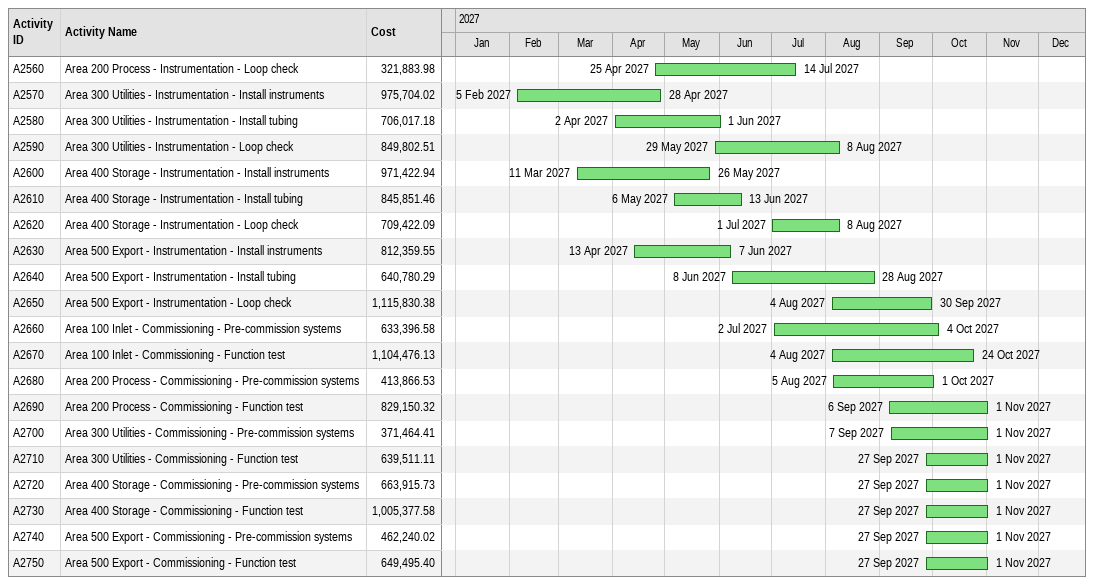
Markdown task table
| ID | Task | Start | Finish | Cost |
|---|---|---|---|---|
| A2560 | Area 200 Process - Instrumentation - Loop check | 2027-04-25 | 2027-07-14 | 321883.98 |
| A2570 | Area 300 Utilities - Instrumentation - Install instruments | 2027-02-05 | 2027-04-28 | 975704.02 |
| A2580 | Area 300 Utilities - Instrumentation - Install tubing | 2027-04-02 | 2027-06-01 | 706017.18 |
| A2590 | Area 300 Utilities - Instrumentation - Loop check | 2027-05-29 | 2027-08-08 | 849802.51 |
| A2600 | Area 400 Storage - Instrumentation - Install instruments | 2027-03-11 | 2027-05-26 | 971422.94 |
| A2610 | Area 400 Storage - Instrumentation - Install tubing | 2027-05-06 | 2027-06-13 | 845851.46 |
| A2620 | Area 400 Storage - Instrumentation - Loop check | 2027-07-01 | 2027-08-08 | 709422.09 |
| A2630 | Area 500 Export - Instrumentation - Install instruments | 2027-04-13 | 2027-06-07 | 812359.55 |
| A2640 | Area 500 Export - Instrumentation - Install tubing | 2027-06-08 | 2027-08-28 | 640780.29 |
| A2650 | Area 500 Export - Instrumentation - Loop check | 2027-08-04 | 2027-09-30 | 1115830.38 |
| A2660 | Area 100 Inlet - Commissioning - Pre-commission systems | 2027-07-02 | 2027-10-04 | 633396.58 |
| A2670 | Area 100 Inlet - Commissioning - Function test | 2027-08-04 | 2027-10-24 | 1104476.13 |
| A2680 | Area 200 Process - Commissioning - Pre-commission systems | 2027-08-05 | 2027-10-01 | 413866.53 |
| A2690 | Area 200 Process - Commissioning - Function test | 2027-09-06 | 2027-11-01 | 829150.32 |
| A2700 | Area 300 Utilities - Commissioning - Pre-commission systems | 2027-09-07 | 2027-11-01 | 371464.41 |
| A2710 | Area 300 Utilities - Commissioning - Function test | 2027-09-27 | 2027-11-01 | 639511.11 |
| A2720 | Area 400 Storage - Commissioning - Pre-commission systems | 2027-09-27 | 2027-11-01 | 663915.73 |
| A2730 | Area 400 Storage - Commissioning - Function test | 2027-09-27 | 2027-11-01 | 1005377.58 |
| A2740 | Area 500 Export - Commissioning - Pre-commission systems | 2027-09-27 | 2027-11-01 | 462240.02 |
| A2750 | Area 500 Export - Commissioning - Function test | 2027-09-27 | 2027-11-01 | 649495.40 |
